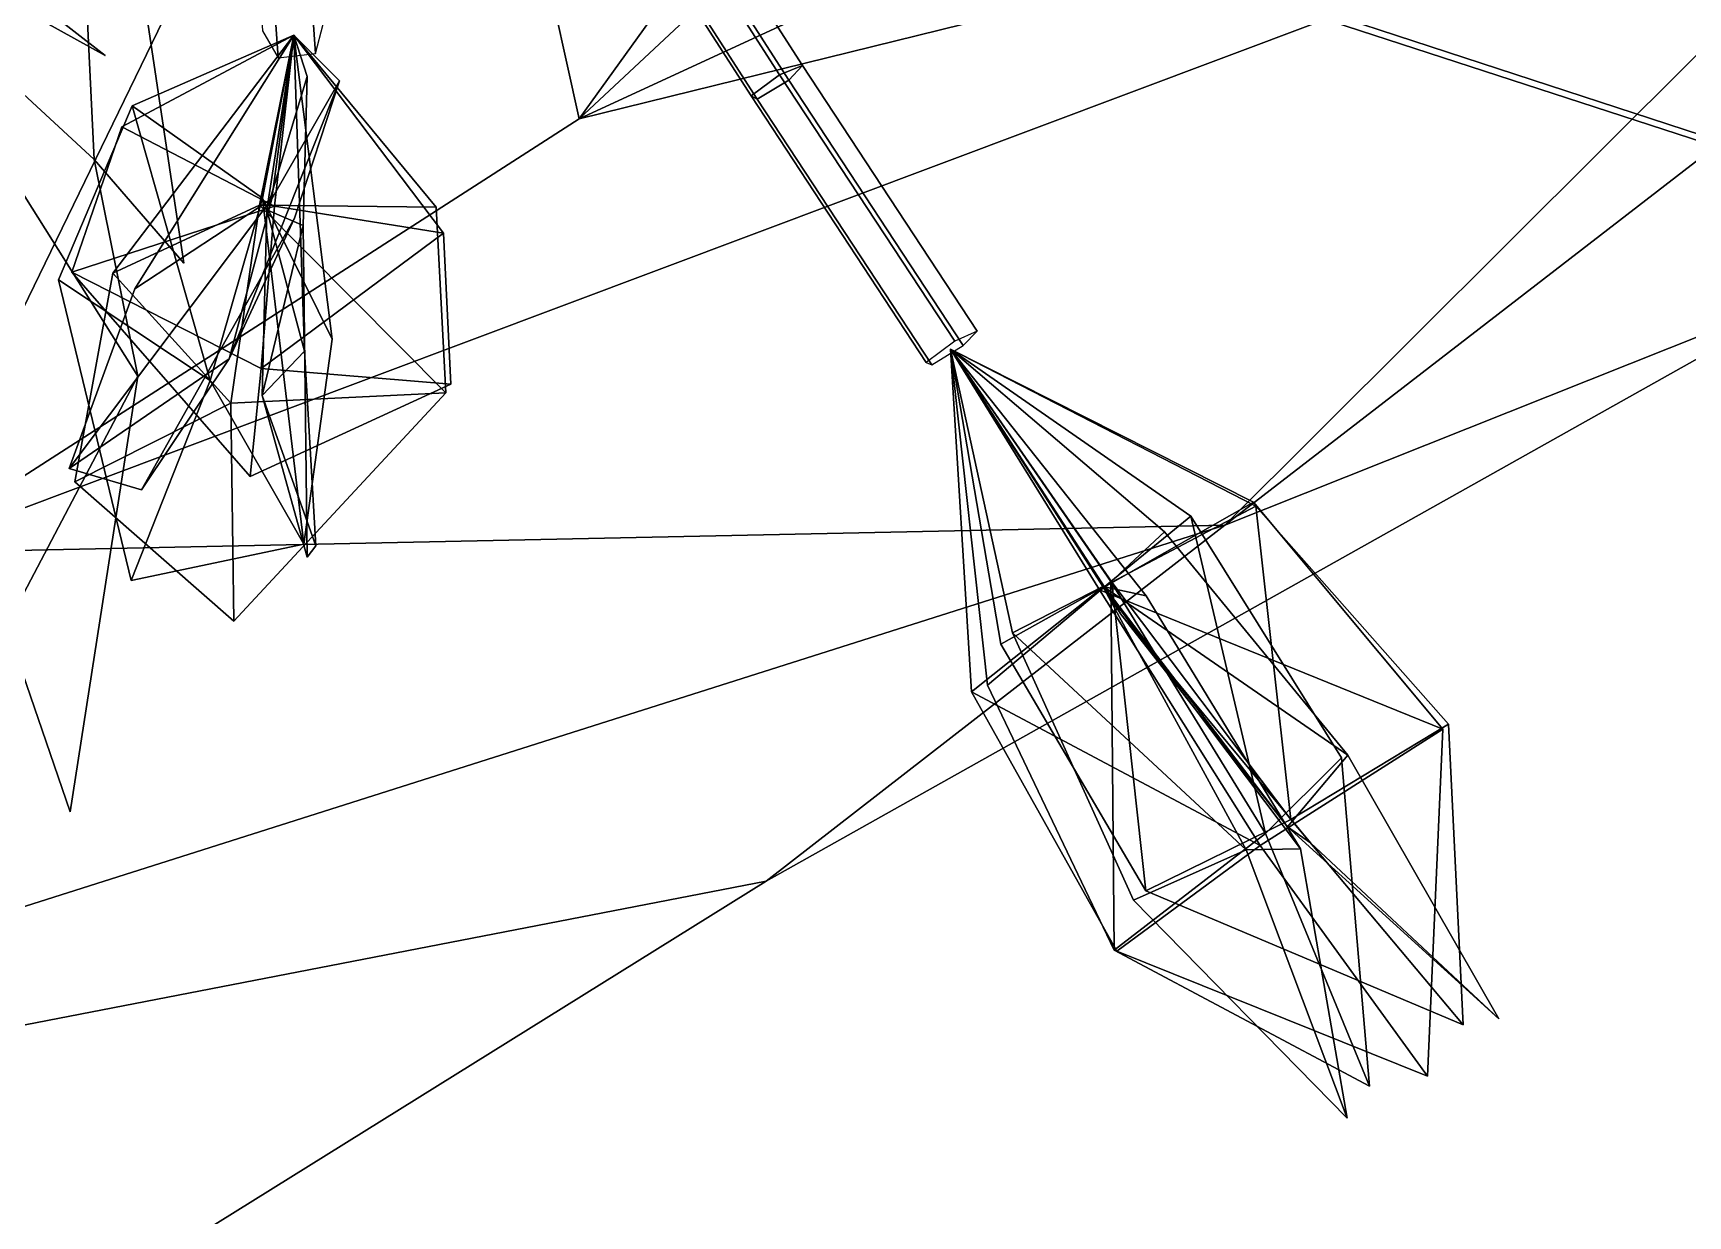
# Model space of a CAD drawing. Header units: metres. Extents: x -317 to 277, y -489 to 236.
# Drawn here: x -22.43 to 9.71, y -50.78 to -27.81 of the extents above; entities that cross this region are included whole.
import ezdxf

# ---------------------------------------------------------------- set-up
doc = ezdxf.new("R2010")
doc.units = ezdxf.units.M

msp = doc.modelspace()

# ---------------------------------------------------------------- linework, layer by layer
at = {"layer": 'Newplan_1Bud', "color": 3}
for points in [[(-18.03717, -31.1498, 139.0961), (-20.8826, -32.4702, 137.9832), (-17.3679, -27.8512, 134.6869)], [(-18.03717, -31.1498, 139.0961), (-17.3679, -27.8512, 134.6869), (-20.8826, -32.4702, 137.9832)], [(-17.3679, -27.8512, 134.6869), (-20.7087, -29.6284, 140.092), (-17.7459, -31.1681, 139.117)], [(-17.3679, -27.8512, 134.6869), (-17.7459, -31.1681, 139.117), (-20.7087, -29.6284, 140.092)], [(-17.9815, -31.01473, 139.202), (-20.5128, -29.2239, 140.4122), (-17.3679, -27.8512, 134.6869)], [(-17.9815, -31.01473, 139.202), (-17.3679, -27.8512, 134.6869), (-20.5128, -29.2239, 140.4122)], [(-17.3679, -27.8512, 134.6869), (-20.4568, -32.7749, 137.8093), (-17.7988, -31.02618, 139.2151)], [(-17.3679, -27.8512, 134.6869), (-17.7988, -31.02618, 139.2151), (-20.4568, -32.7749, 137.8093)], [(-17.3679, -27.8512, 134.6869), (-14.6054, -31.1892, 139.6629), (-18.03717, -31.1498, 139.0961)], [(-17.3679, -27.8512, 134.6869), (-18.03717, -31.1498, 139.0961), (-14.6054, -31.1892, 139.6629)], [(-17.3679, -27.8512, 134.6869), (-16.6278, -33.7542, 137.5401), (-17.9815, -31.01473, 139.202)], [(-17.3679, -27.8512, 134.6869), (-17.9815, -31.01473, 139.202), (-16.6278, -33.7542, 137.5401)], [(-17.3679, -27.8512, 134.6869), (-17.1131, -28.6539, 141.231), (-17.8924, -31.2441, 139.0439)], [(-17.3679, -27.8512, 134.6869), (-17.8924, -31.2441, 139.0439), (-17.1131, -28.6539, 141.231)], [(-17.8924, -31.2441, 139.0439), (-17.1661, -33.9878, 137.3051), (-17.3679, -27.8512, 134.6869)], [(-17.8924, -31.2441, 139.0439), (-17.3679, -27.8512, 134.6869), (-17.1661, -33.9878, 137.3051)], [(-17.7988, -31.02618, 139.2151), (-16.4865, -28.7368, 141.2438), (-17.3679, -27.8512, 134.6869)], [(-17.7988, -31.02618, 139.2151), (-17.3679, -27.8512, 134.6869), (-16.4865, -28.7368, 141.2438)], [(-17.7459, -31.1681, 139.117), (-14.4648, -31.6937, 139.3087), (-17.3679, -27.8512, 134.6869)], [(-17.7459, -31.1681, 139.117), (-17.3679, -27.8512, 134.6869), (-14.4648, -31.6937, 139.3087)], [(-16.4865, -28.7368, 141.2438), (-17.7988, -31.02618, 139.2151), (-18.626, -34.1378, 144.1271)], [(-16.4865, -28.7368, 141.2438), (-18.626, -34.1378, 144.1271), (-17.7988, -31.02618, 139.2151)], [(-17.3594, -31.4066, 146.2831), (-16.4865, -28.7368, 141.2438), (-18.626, -34.1378, 144.1271)], [(-17.3594, -31.4066, 146.2831), (-18.626, -34.1378, 144.1271), (-16.4865, -28.7368, 141.2438)], [(-17.8924, -31.2441, 139.0439), (-17.1131, -28.6539, 141.231), (-17.1859, -31.5462, 146.2009)], [(-17.8924, -31.2441, 139.0439), (-17.1859, -31.5462, 146.2009), (-17.1131, -28.6539, 141.231)], [(-21.9411, -32.5984, 144.8684), (-20.5128, -29.2239, 140.4122), (-18.9958, -34.5583, 143.7746)], [(-21.9411, -32.5984, 144.8684), (-18.9958, -34.5583, 143.7746), (-20.5128, -29.2239, 140.4122)], [(-20.5128, -29.2239, 140.4122), (-17.9815, -31.01473, 139.202), (-18.9958, -34.5583, 143.7746)], [(-20.5128, -29.2239, 140.4122), (-18.9958, -34.5583, 143.7746), (-17.9815, -31.01473, 139.202)], [(-17.7459, -31.1681, 139.117), (-20.7087, -29.6284, 140.092), (-21.6795, -32.4516, 145.0071)], [(-17.7459, -31.1681, 139.117), (-21.6795, -32.4516, 145.0071), (-20.7087, -29.6284, 140.092)], [(-17.7988, -31.02618, 139.2151), (-20.4568, -32.7749, 137.8093), (-21.7311, -36.2654, 142.1984)], [(-17.7988, -31.02618, 139.2151), (-21.7311, -36.2654, 142.1984), (-20.4568, -32.7749, 137.8093)], [(-17.7988, -31.02618, 139.2151), (-21.7311, -36.2654, 142.1984), (-18.626, -34.1378, 144.1271)], [(-17.7988, -31.02618, 139.2151), (-18.626, -34.1378, 144.1271), (-21.7311, -36.2654, 142.1984)], [(-17.7459, -31.1681, 139.117), (-21.6795, -32.4516, 145.0071), (-18.00525, -34.3222, 144.0646)], [(-17.7459, -31.1681, 139.117), (-18.00525, -34.3222, 144.0646), (-21.6795, -32.4516, 145.0071)], [(-20.8826, -32.4702, 137.9832), (-18.03717, -31.1498, 139.0961), (-18.5946, -34.9925, 143.5027)], [(-20.8826, -32.4702, 137.9832), (-18.5946, -34.9925, 143.5027), (-18.03717, -31.1498, 139.0961)], [(-17.9815, -31.01473, 139.202), (-17.1758, -37.7338, 141.6552), (-18.9958, -34.5583, 143.7746)], [(-17.9815, -31.01473, 139.202), (-18.9958, -34.5583, 143.7746), (-17.1758, -37.7338, 141.6552)], [(-18.03717, -31.1498, 139.0961), (-14.4185, -34.7921, 144.1412), (-18.5946, -34.9925, 143.5027)], [(-18.03717, -31.1498, 139.0961), (-18.5946, -34.9925, 143.5027), (-14.4185, -34.7921, 144.1412)], [(-18.03717, -31.1498, 139.0961), (-14.6054, -31.1892, 139.6629), (-14.4185, -34.7921, 144.1412)], [(-18.03717, -31.1498, 139.0961), (-14.4185, -34.7921, 144.1412), (-14.6054, -31.1892, 139.6629)], [(-14.4648, -31.6937, 139.3087), (-17.7459, -31.1681, 139.117), (-18.00525, -34.3222, 144.0646)], [(-14.4648, -31.6937, 139.3087), (-18.00525, -34.3222, 144.0646), (-17.7459, -31.1681, 139.117)], [(-17.9815, -31.01473, 139.202), (-16.6278, -33.7542, 137.5401), (-17.1758, -37.7338, 141.6552)], [(-17.9815, -31.01473, 139.202), (-17.1758, -37.7338, 141.6552), (-16.6278, -33.7542, 137.5401)], [(-17.3594, -31.4066, 146.2831), (-18.626, -34.1378, 144.1271), (-20.3289, -36.6753, 148.782)], [(-17.3594, -31.4066, 146.2831), (-20.3289, -36.6753, 148.782), (-18.626, -34.1378, 144.1271)], [(-17.8924, -31.2441, 139.0439), (-17.1859, -31.5462, 146.2009), (-17.9859, -34.8474, 143.681)], [(-17.8924, -31.2441, 139.0439), (-17.9859, -34.8474, 143.681), (-17.1859, -31.5462, 146.2009)], [(-17.1661, -33.9878, 137.3051), (-17.8924, -31.2441, 139.0439), (-17.9859, -34.8474, 143.681)], [(-17.1661, -33.9878, 137.3051), (-17.9859, -34.8474, 143.681), (-17.8924, -31.2441, 139.0439)], [(-14.3205, -34.6235, 144.2766), (-14.4648, -31.6937, 139.3087), (-18.00525, -34.3222, 144.0646)], [(-14.3205, -34.6235, 144.2766), (-18.00525, -34.3222, 144.0646), (-14.4648, -31.6937, 139.3087)], [(-17.1859, -31.5462, 146.2009), (-17.1134, -37.9878, 148.1958), (-17.9859, -34.8474, 143.681)], [(-17.1859, -31.5462, 146.2009), (-17.9859, -34.8474, 143.681), (-17.1134, -37.9878, 148.1958)], [(-21.6795, -32.4516, 145.0071), (-18.2157, -36.4193, 149.2187), (-18.00525, -34.3222, 144.0646)], [(-21.6795, -32.4516, 145.0071), (-18.00525, -34.3222, 144.0646), (-18.2157, -36.4193, 149.2187)], [(-21.9411, -32.5984, 144.8684), (-18.9958, -34.5583, 143.7746), (-20.5292, -38.4373, 147.4637)], [(-21.9411, -32.5984, 144.8684), (-20.5292, -38.4373, 147.4637), (-18.9958, -34.5583, 143.7746)], [(-21.6237, -36.5232, 142.0216), (-20.8826, -32.4702, 137.9832), (-18.5946, -34.9925, 143.5027)], [(-21.6237, -36.5232, 142.0216), (-18.5946, -34.9925, 143.5027), (-20.8826, -32.4702, 137.9832)], [(-16.9409, -37.7676, 141.6579), (-17.1661, -33.9878, 137.3051), (-17.9859, -34.8474, 143.681)], [(-16.9409, -37.7676, 141.6579), (-17.9859, -34.8474, 143.681), (-17.1661, -33.9878, 137.3051)], [(-4.6146, -33.9448, 118.7203), (1.2696, -36.918, 118.9803), (-1.7248, -38.6215, 119.4602)], [(-4.6146, -33.9448, 118.7203), (-1.7248, -38.6215, 119.4602), (1.2696, -36.918, 118.9803)], [(-1.7248, -38.6215, 119.4602), (-4.2103, -40.6027, 118.4723), (-4.6146, -33.9448, 118.7203)], [(-1.7248, -38.6215, 119.4602), (-4.6146, -33.9448, 118.7203), (-4.2103, -40.6027, 118.4723)], [(-4.6146, -33.9448, 118.7203), (-0.4621, -37.4927, 122.422), (-1.617, -38.573, 119.3238)], [(-4.6146, -33.9448, 118.7203), (-1.617, -38.573, 119.3238), (-0.4621, -37.4927, 122.422)], [(-1.617, -38.573, 119.3238), (-1.3074, -39.09148, 116.0506), (-4.6146, -33.9448, 118.7203)], [(-1.617, -38.573, 119.3238), (-4.6146, -33.9448, 118.7203), (-1.3074, -39.09148, 116.0506)], [(-4.6146, -33.9448, 118.7203), (-3.6372, -39.6742, 121.8431), (-1.4823, -38.4734, 119.3909)], [(-4.6146, -33.9448, 118.7203), (-1.4823, -38.4734, 119.3909), (-3.6372, -39.6742, 121.8431)], [(-1.4823, -38.4734, 119.3909), (1.3124, -36.9925, 118.3539), (-4.6146, -33.9448, 118.7203)], [(-1.4823, -38.4734, 119.3909), (-4.6146, -33.9448, 118.7203), (1.3124, -36.9925, 118.3539)], [(-4.6146, -33.9448, 118.7203), (-3.8973, -40.4681, 118.0383), (-1.5055, -38.4595, 119.5693)], [(-4.6146, -33.9448, 118.7203), (-1.5055, -38.4595, 119.5693), (-3.8973, -40.4681, 118.0383)], [(-1.5055, -38.4595, 119.5693), (0.05323, -37.1869, 122.2207), (-4.6146, -33.9448, 118.7203)], [(-1.5055, -38.4595, 119.5693), (-4.6146, -33.9448, 118.7203), (0.05323, -37.1869, 122.2207)], [(-4.6146, -33.9448, 118.7203), (-0.8189, -38.739, 116.2422), (-1.6577, -38.5523, 119.6128)], [(-4.6146, -33.9448, 118.7203), (-1.6577, -38.5523, 119.6128), (-0.8189, -38.739, 116.2422)], [(-1.6577, -38.5523, 119.6128), (-3.4115, -39.4519, 122.2949), (-4.6146, -33.9448, 118.7203)], [(-1.6577, -38.5523, 119.6128), (-4.6146, -33.9448, 118.7203), (-3.4115, -39.4519, 122.2949)], [(-21.7311, -36.2654, 142.1984), (-20.3289, -36.6753, 148.782), (-18.626, -34.1378, 144.1271)], [(-21.7311, -36.2654, 142.1984), (-18.626, -34.1378, 144.1271), (-20.3289, -36.6753, 148.782)], [(-14.3205, -34.6235, 144.2766), (-18.00525, -34.3222, 144.0646), (-18.2157, -36.4193, 149.2187)], [(-14.3205, -34.6235, 144.2766), (-18.2157, -36.4193, 149.2187), (-18.00525, -34.3222, 144.0646)], [(-17.1758, -37.7338, 141.6552), (-20.5292, -38.4373, 147.4637), (-18.9958, -34.5583, 143.7746)], [(-17.1758, -37.7338, 141.6552), (-18.9958, -34.5583, 143.7746), (-20.5292, -38.4373, 147.4637)], [(-21.6237, -36.5232, 142.0216), (-18.5946, -34.9925, 143.5027), (-18.535, -39.2279, 147.1173)], [(-21.6237, -36.5232, 142.0216), (-18.535, -39.2279, 147.1173), (-18.5946, -34.9925, 143.5027)], [(-14.4185, -34.7921, 144.1412), (-18.535, -39.2279, 147.1173), (-18.5946, -34.9925, 143.5027)], [(-14.4185, -34.7921, 144.1412), (-18.5946, -34.9925, 143.5027), (-18.535, -39.2279, 147.1173)], [(-16.9409, -37.7676, 141.6579), (-17.9859, -34.8474, 143.681), (-17.1134, -37.9878, 148.1958)], [(-16.9409, -37.7676, 141.6579), (-17.1134, -37.9878, 148.1958), (-17.9859, -34.8474, 143.681)], [(-1.7248, -38.6215, 119.4602), (1.2696, -36.918, 118.9803), (4.9447, -41.3263, 119.3436)], [(-1.7248, -38.6215, 119.4602), (4.9447, -41.3263, 119.3436), (1.2696, -36.918, 118.9803)], [(0.05323, -37.1869, 122.2207), (-1.5055, -38.4595, 119.5693), (1.4986, -43.3506, 120.8128)], [(0.05323, -37.1869, 122.2207), (1.4986, -43.3506, 120.8128), (-1.5055, -38.4595, 119.5693)], [(1.3124, -36.9925, 118.3539), (-1.4823, -38.4734, 119.3909), (1.9938, -43.07786, 120.4909)], [(1.3124, -36.9925, 118.3539), (1.9938, -43.07786, 120.4909), (-1.4823, -38.4734, 119.3909)], [(2.9755, -41.8789, 123.873), (0.05323, -37.1869, 122.2207), (1.4986, -43.3506, 120.8128)], [(2.9755, -41.8789, 123.873), (1.4986, -43.3506, 120.8128), (0.05323, -37.1869, 122.2207)], [(5.05251, -41.2251, 119.5293), (1.3124, -36.9925, 118.3539), (1.9938, -43.07786, 120.4909)], [(5.05251, -41.2251, 119.5293), (1.9938, -43.07786, 120.4909), (1.3124, -36.9925, 118.3539)], [(-1.617, -38.573, 119.3238), (-0.4621, -37.4927, 122.422), (3.1007, -41.8286, 123.6777)], [(-1.617, -38.573, 119.3238), (3.1007, -41.8286, 123.6777), (-0.4621, -37.4927, 122.422)], [(-1.5055, -38.4595, 119.5693), (-3.8973, -40.4681, 118.0383), (-1.4363, -45.6133, 118.7745)], [(-1.5055, -38.4595, 119.5693), (-1.4363, -45.6133, 118.7745), (-3.8973, -40.4681, 118.0383)], [(-1.4823, -38.4734, 119.3909), (-3.6372, -39.6742, 121.8431), (-0.8203, -44.4629, 123.328)], [(-1.4823, -38.4734, 119.3909), (-0.8203, -44.4629, 123.328), (-3.6372, -39.6742, 121.8431)], [(-3.4115, -39.4519, 122.2949), (-1.6577, -38.5523, 119.6128), (1.124, -43.6693, 120.3701)], [(-3.4115, -39.4519, 122.2949), (1.124, -43.6693, 120.3701), (-1.6577, -38.5523, 119.6128)], [(-1.6577, -38.5523, 119.6128), (-0.8189, -38.739, 116.2422), (2.1804, -43.6455, 116.2749)], [(-1.6577, -38.5523, 119.6128), (2.1804, -43.6455, 116.2749), (-0.8189, -38.739, 116.2422)], [(-1.6577, -38.5523, 119.6128), (2.1804, -43.6455, 116.2749), (1.124, -43.6693, 120.3701)], [(-1.6577, -38.5523, 119.6128), (1.124, -43.6693, 120.3701), (2.1804, -43.6455, 116.2749)], [(-1.5055, -38.4595, 119.5693), (-1.4363, -45.6133, 118.7745), (1.4986, -43.3506, 120.8128)], [(-1.5055, -38.4595, 119.5693), (1.4986, -43.3506, 120.8128), (-1.4363, -45.6133, 118.7745)], [(-1.4823, -38.4734, 119.3909), (-0.8203, -44.4629, 123.328), (1.9938, -43.07786, 120.4909)], [(-1.4823, -38.4734, 119.3909), (1.9938, -43.07786, 120.4909), (-0.8203, -44.4629, 123.328)], [(-4.2103, -40.6027, 118.4723), (-1.7248, -38.6215, 119.4602), (1.3967, -43.5858, 119.7854)], [(-4.2103, -40.6027, 118.4723), (1.3967, -43.5858, 119.7854), (-1.7248, -38.6215, 119.4602)], [(-1.7248, -38.6215, 119.4602), (4.9447, -41.3263, 119.3436), (1.3967, -43.5858, 119.7854)], [(-1.7248, -38.6215, 119.4602), (1.3967, -43.5858, 119.7854), (4.9447, -41.3263, 119.3436)], [(-1.617, -38.573, 119.3238), (3.1007, -41.8286, 123.6777), (1.9313, -43.2223, 119.8596)], [(-1.617, -38.573, 119.3238), (1.9313, -43.2223, 119.8596), (3.1007, -41.8286, 123.6777)], [(-1.3074, -39.09148, 116.0506), (-1.617, -38.573, 119.3238), (1.9313, -43.2223, 119.8596)], [(-1.3074, -39.09148, 116.0506), (1.9313, -43.2223, 119.8596), (-1.617, -38.573, 119.3238)], [(2.3732, -43.5317, 116.1961), (-1.3074, -39.09148, 116.0506), (1.9313, -43.2223, 119.8596)], [(2.3732, -43.5317, 116.1961), (1.9313, -43.2223, 119.8596), (-1.3074, -39.09148, 116.0506)], [(-1.06284, -44.644, 123.1951), (-3.4115, -39.4519, 122.2949), (1.124, -43.6693, 120.3701)], [(-1.06284, -44.644, 123.1951), (1.124, -43.6693, 120.3701), (-3.4115, -39.4519, 122.2949)], [(-1.3845, -45.6326, 118.4486), (-4.2103, -40.6027, 118.4723), (1.3967, -43.5858, 119.7854)], [(-1.3845, -45.6326, 118.4486), (1.3967, -43.5858, 119.7854), (-4.2103, -40.6027, 118.4723)], [(4.9447, -41.3263, 119.3436), (4.6502, -48.06121, 119.1587), (1.3967, -43.5858, 119.7854)], [(4.9447, -41.3263, 119.3436), (1.3967, -43.5858, 119.7854), (4.6502, -48.06121, 119.1587)], [(5.05251, -41.2251, 119.5293), (1.9938, -43.07786, 120.4909), (5.3408, -47.06587, 122.466)], [(5.05251, -41.2251, 119.5293), (5.3408, -47.06587, 122.466), (1.9938, -43.07786, 120.4909)], [(2.9755, -41.8789, 123.873), (1.4986, -43.3506, 120.8128), (3.5223, -48.2547, 122.5046)], [(2.9755, -41.8789, 123.873), (3.5223, -48.2547, 122.5046), (1.4986, -43.3506, 120.8128)], [(3.1007, -41.8286, 123.6777), (6.03395, -46.9469, 120.41), (1.9313, -43.2223, 119.8596)], [(3.1007, -41.8286, 123.6777), (1.9313, -43.2223, 119.8596), (6.03395, -46.9469, 120.41)], [(-1.4363, -45.6133, 118.7745), (3.5223, -48.2547, 122.5046), (1.4986, -43.3506, 120.8128)], [(-1.4363, -45.6133, 118.7745), (1.4986, -43.3506, 120.8128), (3.5223, -48.2547, 122.5046)], [(-0.8203, -44.4629, 123.328), (5.3408, -47.06587, 122.466), (1.9938, -43.07786, 120.4909)], [(-0.8203, -44.4629, 123.328), (1.9938, -43.07786, 120.4909), (5.3408, -47.06587, 122.466)], [(2.3732, -43.5317, 116.1961), (1.9313, -43.2223, 119.8596), (6.03395, -46.9469, 120.41)], [(2.3732, -43.5317, 116.1961), (6.03395, -46.9469, 120.41), (1.9313, -43.2223, 119.8596)], [(-1.3845, -45.6326, 118.4486), (1.3967, -43.5858, 119.7854), (4.6502, -48.06121, 119.1587)], [(-1.3845, -45.6326, 118.4486), (4.6502, -48.06121, 119.1587), (1.3967, -43.5858, 119.7854)], [(-1.06284, -44.644, 123.1951), (1.124, -43.6693, 120.3701), (3.08908, -48.8791, 120.4297)], [(-1.06284, -44.644, 123.1951), (3.08908, -48.8791, 120.4297), (1.124, -43.6693, 120.3701)], [(2.1804, -43.6455, 116.2749), (3.08908, -48.8791, 120.4297), (1.124, -43.6693, 120.3701)], [(2.1804, -43.6455, 116.2749), (1.124, -43.6693, 120.3701), (3.08908, -48.8791, 120.4297)]]:
    msp.add_3dface(points, dxfattribs=at)
at = {"layer": 'Newplan_1Pdcel', "color": 3}
for points in [[(-11.2746, -23.4315, 117.4859), (-7.9353, -28.6203, 118.4731), (-8.4867, -29.02932, 118.1887), (-11.8259, -23.8404, 117.2016)], [(-10.8199, -23.2635, 116.9392), (-7.4897, -28.4381, 117.9234), (-7.9353, -28.6203, 118.4731), (-11.2746, -23.4315, 117.4859)], [(-11.08058, -23.5608, 116.3247), (-7.7559, -28.7266, 117.3072), (-7.4897, -28.4381, 117.9234), (-10.8199, -23.2635, 116.9392)], [(-11.6988, -23.9153, 116.4859), (-8.3686, -29.08996, 117.4702), (-7.7559, -28.7266, 117.3072), (-11.08058, -23.5608, 116.3247)], [(-18.2449, -23.9671, 129.8307), (-17.9787, -27.7693, 134.7827), (-17.6765, -28.289, 134.3674), (-17.942, -24.4971, 129.4291)], [(-17.2159, -24.4222, 129.4608), (-16.9507, -28.2078, 134.3907), (-16.7976, -27.6371, 134.8206), (-17.06321, -23.8453, 129.8823)], [(-11.8259, -23.8404, 117.2016), (-8.4867, -29.02932, 118.1887), (-8.3686, -29.08996, 117.4702), (-11.6988, -23.9153, 116.4859)], [(-17.942, -24.4971, 129.4291), (-17.6765, -28.289, 134.3674), (-16.9507, -28.2078, 134.3907), (-17.2159, -24.4222, 129.4608)], [(-7.4897, -28.4381, 117.9234), (-4.09867, -33.5978, 118.7682), (-4.535, -33.7942, 119.3203), (-7.9353, -28.6203, 118.4731)], [(-7.7559, -28.7266, 117.3072), (-4.3705, -33.8776, 118.1504), (-4.09867, -33.5978, 118.7682), (-7.4897, -28.4381, 117.9234)], [(-7.9353, -28.6203, 118.4731), (-4.535, -33.7942, 119.3203), (-5.08647, -34.2032, 119.036), (-8.4867, -29.02932, 118.1887)], [(-8.3686, -29.08996, 117.4702), (-4.9775, -34.2496, 118.3149), (-4.3705, -33.8776, 118.1504), (-7.7559, -28.7266, 117.3072)], [(-8.4867, -29.02932, 118.1887), (-5.08647, -34.2032, 119.036), (-4.9775, -34.2496, 118.3149), (-8.3686, -29.08996, 117.4702)]]:
    msp.add_3dface(points, dxfattribs=at)
at = {"layer": 'Newplan_1Petal1', "color": 3}
for points in [[(-21.03672, -28.2422, 178.8697), (-43.2082, -11.0292, 185.7727), (-40.3106, -17.5858, 164.0608)], [(-21.03672, -28.2422, 178.8697), (-40.3106, -17.5858, 164.0608), (-43.2082, -11.0292, 185.7727)], [(-21.4898, -62.8523, 750.073), (-29.5258, -36.9387, 760.0441), (-43.2739, -54.9647, 763.0182)], [(-21.4898, -62.8523, 750.073), (-43.2739, -54.9647, 763.0182), (-29.5258, -36.9387, 760.0441)]]:
    msp.add_3dface(points, dxfattribs=at)
at = {"layer": 'Newplan_Intrnd', "color": 3}
for points in [[(-2.9763, -23.01164, 249.3161), (13.7808, -28.4626, 279.1906), (12.5718, -26.2422, 280.2708), (-4.3211, -20.7363, 250.0729)], [(-6.9002, -21.4341, 250.7207), (10.2138, -27.02951, 281.4448), (9.9688, -29.7902, 281.0786), (-7.1453, -24.1948, 250.3544)], [(-4.7117, -25.1368, 249.4891), (12.1812, -30.6428, 279.687), (13.7808, -28.4626, 279.1906), (-2.9763, -23.01164, 249.3161)], [(-7.1453, -24.1948, 250.3544), (9.9688, -29.7902, 281.0786), (12.1812, -30.6428, 279.687), (-4.7117, -25.1368, 249.4891)]]:
    msp.add_3dface(points, dxfattribs=at)
at = {"layer": 'Newplan_Leaf', "color": 3}
for points in [[(-14.652, -16.733, 818.3466), (3.9014, -7.6308, 832.51), (-11.8291, -29.4719, 793.4114)], [(-14.652, -16.733, 818.3466), (-11.8291, -29.4719, 793.4114), (3.9014, -7.6308, 832.51)], [(3.9014, -7.6308, 832.51), (2.7469, -15.8694, 809.5305), (-11.8291, -29.4719, 793.4114)], [(3.9014, -7.6308, 832.51), (-11.8291, -29.4719, 793.4114), (2.7469, -15.8694, 809.5305)], [(-36.2906, -29.9149, 800.025), (-14.428, -9.1433, 828.4037), (-14.652, -16.733, 818.3466)], [(-36.2906, -29.9149, 800.025), (-14.652, -16.733, 818.3466), (-14.428, -9.1433, 828.4037)], [(-11.8291, -29.4719, 793.4114), (25.9033, -12.06116, 816.353), (15.3504, -22.7744, 796.3143)], [(-11.8291, -29.4719, 793.4114), (15.3504, -22.7744, 796.3143), (25.9033, -12.06116, 816.353)], [(-11.8291, -29.4719, 793.4114), (2.7469, -15.8694, 809.5305), (25.9033, -12.06116, 816.353)], [(-11.8291, -29.4719, 793.4114), (25.9033, -12.06116, 816.353), (2.7469, -15.8694, 809.5305)], [(-31.9776, -27.2874, 116.5718), (-34.7406, -28.05616, 116.096), (-21.9338, -16.07045, 115.3678)], [(-31.9776, -27.2874, 116.5718), (-21.9338, -16.07045, 115.3678), (-34.7406, -28.05616, 116.096)], [(-21.245, -30.2613, 120.4956), (-25.5564, -26.2854, 117.5345), (-21.9338, -16.07045, 115.3678)], [(-21.245, -30.2613, 120.4956), (-21.9338, -16.07045, 115.3678), (-25.5564, -26.2854, 117.5345)], [(-21.9338, -16.07045, 115.3678), (-19.5072, -32.277, 121.6653), (-21.245, -30.2613, 120.4956)], [(-21.9338, -16.07045, 115.3678), (-21.245, -30.2613, 120.4956), (-19.5072, -32.277, 121.6653)], [(-36.2906, -29.9149, 800.025), (-14.652, -16.733, 818.3466), (-24.9364, -37.9037, 777.8745)], [(-36.2906, -29.9149, 800.025), (-24.9364, -37.9037, 777.8745), (-14.652, -16.733, 818.3466)], [(-14.652, -16.733, 818.3466), (-11.8291, -29.4719, 793.4114), (-24.9364, -37.9037, 777.8745)], [(-14.652, -16.733, 818.3466), (-24.9364, -37.9037, 777.8745), (-11.8291, -29.4719, 793.4114)], [(15.3504, -22.7744, 796.3143), (26.5753, -17.3999, 798.2929), (0.7124, -37.3659, 772.8518)], [(15.3504, -22.7744, 796.3143), (0.7124, -37.3659, 772.8518), (26.5753, -17.3999, 798.2929)], [(-24.9364, -37.9037, 777.8745), (15.3504, -22.7744, 796.3143), (0.7124, -37.3659, 772.8518)], [(-24.9364, -37.9037, 777.8745), (0.7124, -37.3659, 772.8518), (15.3504, -22.7744, 796.3143)], [(-24.9364, -37.9037, 777.8745), (-11.8291, -29.4719, 793.4114), (15.3504, -22.7744, 796.3143)], [(-24.9364, -37.9037, 777.8745), (15.3504, -22.7744, 796.3143), (-11.8291, -29.4719, 793.4114)], [(-20.403, -34.4724, 120.7323), (-22.9536, -39.3273, 121.7368), (-25.5564, -26.2854, 117.5345)], [(-20.403, -34.4724, 120.7323), (-25.5564, -26.2854, 117.5345), (-22.9536, -39.3273, 121.7368)], [(-21.245, -30.2613, 120.4956), (-20.403, -34.4724, 120.7323), (-25.5564, -26.2854, 117.5345)], [(-21.245, -30.2613, 120.4956), (-25.5564, -26.2854, 117.5345), (-20.403, -34.4724, 120.7323)], [(0.7124, -37.3659, 772.8518), (12.4962, -32.6705, 774.702), (-8.1965, -44.2758, 758.3117)], [(0.7124, -37.3659, 772.8518), (-8.1965, -44.2758, 758.3117), (12.4962, -32.6705, 774.702)], [(-20.403, -34.4724, 120.7323), (-21.7139, -42.9302, 122.4929), (-22.9536, -39.3273, 121.7368)], [(-20.403, -34.4724, 120.7323), (-22.9536, -39.3273, 121.7368), (-21.7139, -42.9302, 122.4929)], [(-41.1939, -50.6685, 759.2361), (0.7124, -37.3659, 772.8518), (-8.1965, -44.2758, 758.3117)], [(-41.1939, -50.6685, 759.2361), (-8.1965, -44.2758, 758.3117), (0.7124, -37.3659, 772.8518)], [(-41.1939, -50.6685, 759.2361), (-24.9364, -37.9037, 777.8745), (0.7124, -37.3659, 772.8518)], [(-41.1939, -50.6685, 759.2361), (0.7124, -37.3659, 772.8518), (-24.9364, -37.9037, 777.8745)], [(-41.1939, -50.6685, 759.2361), (-8.1965, -44.2758, 758.3117), (-19.9321, -51.5809, 755.0913)], [(-41.1939, -50.6685, 759.2361), (-19.9321, -51.5809, 755.0913), (-8.1965, -44.2758, 758.3117)], [(-62.8944, -64.8395, 733.571), (-41.1939, -50.6685, 759.2361), (-19.9321, -51.5809, 755.0913)], [(-62.8944, -64.8395, 733.571), (-19.9321, -51.5809, 755.0913), (-41.1939, -50.6685, 759.2361)]]:
    msp.add_3dface(points, dxfattribs=at)

doc.saveas('drawing.dxf')
